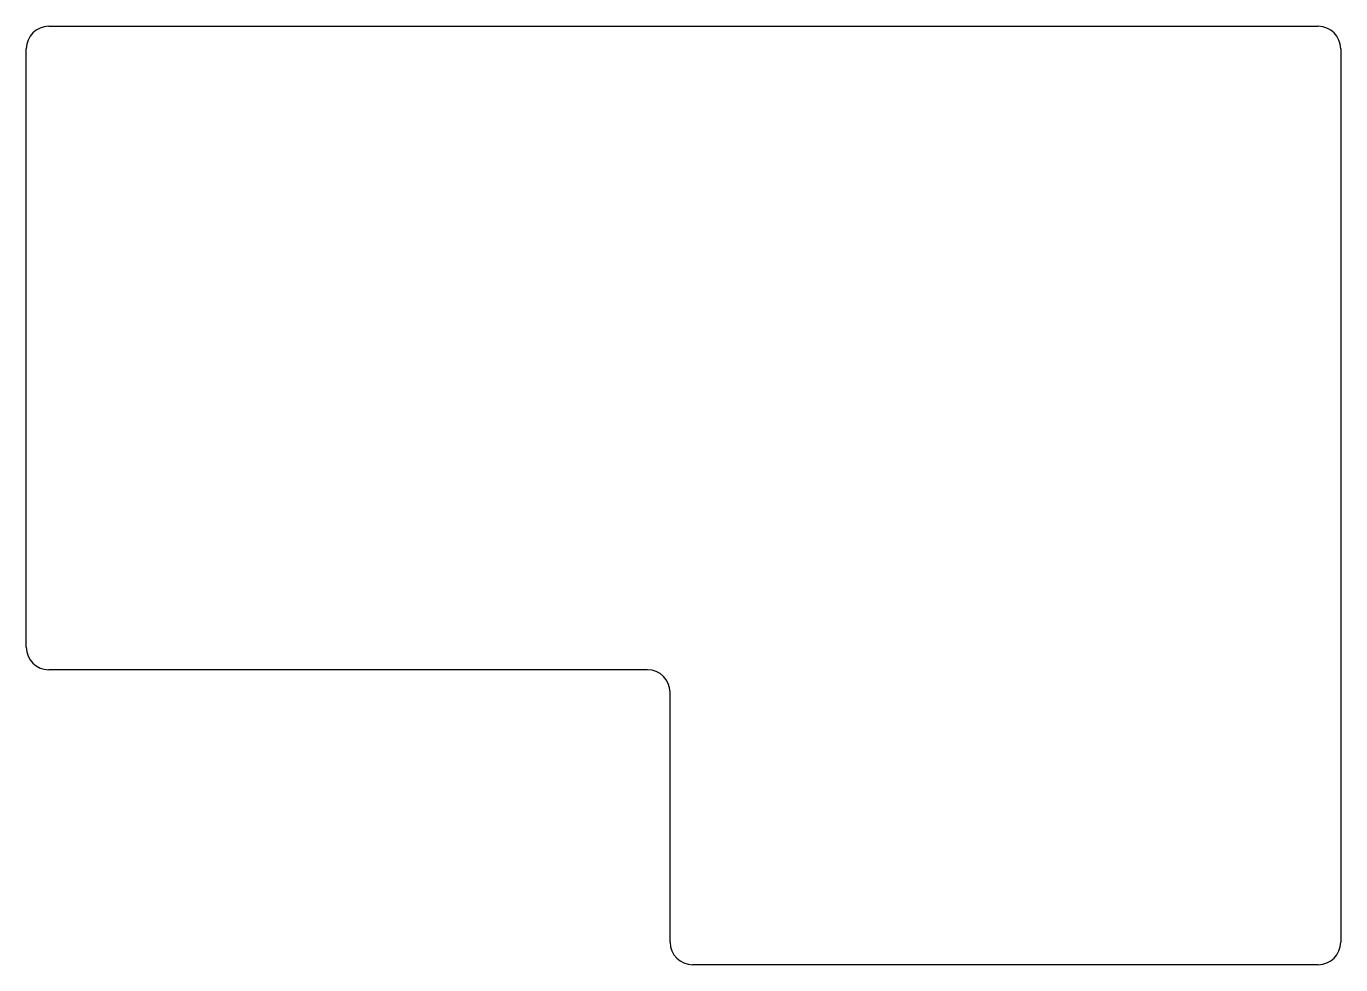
# Model space of a CAD drawing. Header units: millimetres. Extents: x 143 to 260, y -188 to -105.
import ezdxf

# ---------------------------------------------------------------- set-up
doc = ezdxf.new("R2010")
doc.units = ezdxf.units.MM

msp = doc.modelspace()

# ---------------------------------------------------------------- linework, layer by layer
for p, q in [((144.875, -104.775), (257.55625, -104.775)), ((142.875, -159.925), (142.875, -106.775)), ((259.55625, -106.775), (259.55625, -186.11875)), ((198.025, -161.925), (144.875, -161.925)), ((200.025, -186.11875), (200.025, -163.925)), ((257.55625, -188.11875), (202.025, -188.11875))]:
    msp.add_line(p, q)
for centre, start, end in [((144.875, -106.775), 90, 180), ((257.55625, -106.775), 0, 90), ((144.875, -159.925), 180, 270), ((198.025, -163.925), 0, 90), ((202.025, -186.11875), 180, 270), ((257.55625, -186.11875), 270, 0)]:
    msp.add_arc(centre, 2, start, end)

doc.saveas('drawing.dxf')
